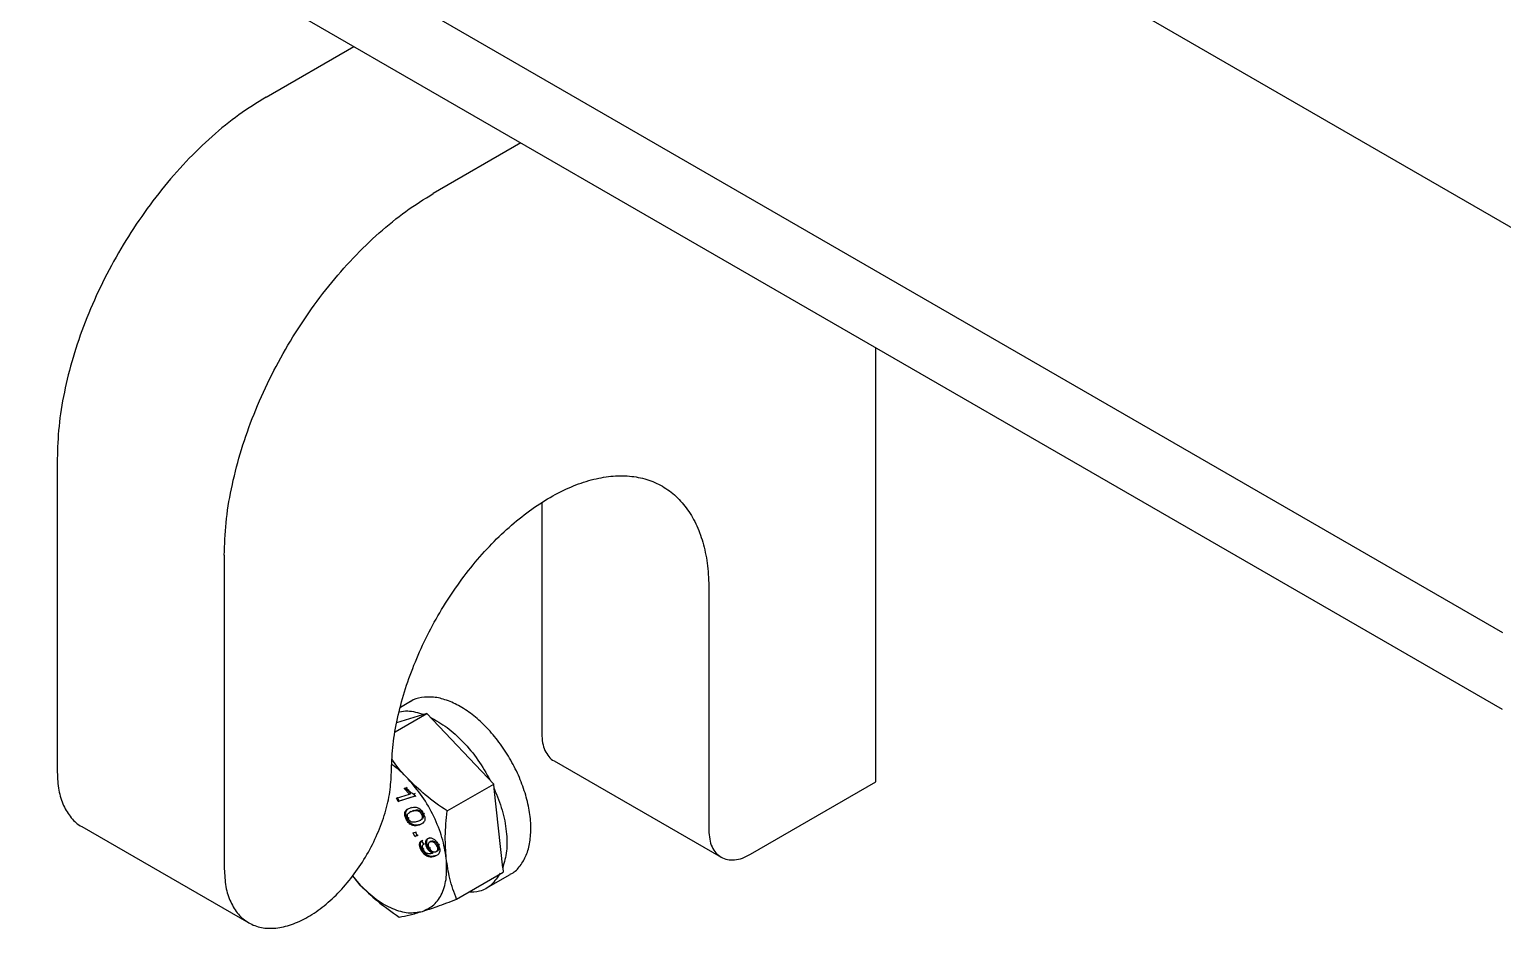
# Model space of a CAD drawing. Header units: millimetres. Extents: x 1293 to 41893, y 1011 to 26911.
# Drawn here: x 5436.3 to 5602.6, y 22815.3 to 22916.8 of the extents above; entities that cross this region are included whole.
import ezdxf

# ---------------------------------------------------------------- set-up
doc = ezdxf.new("R2010")
doc.units = ezdxf.units.MM
doc.header["$LTSCALE"] = 50
doc.layers.add('MAQUINAS', color=11, linetype='Continuous')

msp = doc.modelspace()

# ---------------------------------------------------------------- linework, layer by layer
at = {"layer": 'MAQUINAS', "linetype": 'Continuous', "lineweight": 25}
for p, q in [((5647.3607675, 22869.1640061), (5362.1610324, 23033.8063087)), ((5322.0916481, 23010.6747455), (5602.577338, 22848.7538033)), ((5602.577338, 22840.0440347), (5322.0916481, 23001.9649769)), ((5463.0415998, 22909.1665881), (5472.9410948, 22914.8814449)), ((5491.7972756, 22903.9960034), (5481.8977807, 22898.2811467)), ((5531.8666599, 22831.8644719), (5531.8666599, 22880.8644403)), ((5439.4713738, 22868.3417592), (5439.4713738, 22832.958324)), ((5494.1542982, 22863.3695634), (5494.1542982, 22837.3080773)), ((5458.3275546, 22857.4563177), (5458.3275546, 22822.0728825)), ((5513.010479, 22853.6406629), (5513.010479, 22826.4226358)), ((5479.3340341, 22840.9284433), (5478.1982919, 22840.2727933)), ((5477.616355, 22837.5299356), (5481.1779299, 22839.585989)), ((5481.1779299, 22839.585989), (5477.7722188, 22838.5247636)), ((5481.1779299, 22839.585989), (5488.7261435, 22831.6336519)), ((5495.535281, 22834.2557786), (5514.3914618, 22823.3703371)), ((5483.4651493, 22828.5965446), (5488.7261435, 22831.6336519)), ((5488.7826389, 22831.1112875), (5488.7261435, 22831.6336519)), ((5517.7245242, 22823.7003908), (5531.8666599, 22831.8644719)), ((5477.7449219, 22830.0392525), (5479.2401381, 22830.5051644)), ((5477.7449219, 22830.0392525), (5477.8627731, 22830.1072865)), ((5477.9342824, 22829.6458658), (5477.7449219, 22830.0392525)), ((5478.0521335, 22829.7138998), (5477.8627731, 22830.1072865)), ((5479.853079, 22830.2437662), (5477.9342824, 22829.6458658)), ((5477.9342824, 22829.6458658), (5478.0521335, 22829.7138998)), ((5479.8188703, 22830.264418), (5478.0521335, 22829.7138998)), ((5478.6163898, 22831.1251085), (5478.8431707, 22831.1957738)), ((5478.6163898, 22831.1251085), (5478.734241, 22831.1931425)), ((5479.2401381, 22830.5051644), (5478.6163898, 22831.1251085)), ((5479.3579892, 22830.5731984), (5478.734241, 22831.1931425)), ((5478.8431707, 22831.1957738), (5478.9610218, 22831.2638078)), ((5479.2401381, 22830.5051644), (5479.3579892, 22830.5731984)), ((5479.8490294, 22830.5650428), (5479.7311783, 22830.4970088)), ((5479.7311783, 22830.4970088), (5479.853079, 22830.2437662)), ((5479.853079, 22830.2437662), (5479.9709302, 22830.3118002)), ((5489.7477662, 22822.1875864), (5488.7826389, 22831.1112875)), ((5478.7114672, 22828.4142306), (5478.8293183, 22828.4822646)), ((5479.3761098, 22828.516687), (5479.2582587, 22828.448653)), ((5479.354013, 22828.9572771), (5479.4718641, 22829.0253111)), ((5479.3879995, 22828.4951089), (5479.6619933, 22828.6321639)), ((5479.6619933, 22828.6321639), (5479.5441422, 22828.5641299)), ((5480.2484929, 22828.5793237), (5480.3663441, 22828.6473577)), ((5480.6942615, 22828.280181), (5480.5764104, 22828.212147)), ((5480.7998811, 22828.2768328), (5480.9177323, 22828.3448668)), ((5442.2333393, 22826.8537266), (5461.0895202, 22815.9682851)), ((5478.9743356, 22827.7393011), (5478.8564845, 22827.6712671)), ((5479.1957352, 22827.8082896), (5479.0778841, 22827.7402556)), ((5480.3987577, 22827.5003523), (5480.5166089, 22827.5683863)), ((5479.6385261, 22826.1053858), (5479.8845257, 22826.1820397)), ((5479.6385261, 22826.1053858), (5479.7563772, 22826.1734198)), ((5479.8278865, 22825.7119991), (5479.6385261, 22826.1053858)), ((5480.0738861, 22825.788653), (5479.8278865, 22825.7119991)), ((5479.8278865, 22825.7119991), (5479.9457377, 22825.7800331)), ((5479.8845257, 22826.1820397), (5480.0023768, 22826.2500737)), ((5479.8845257, 22826.1820397), (5480.0738861, 22825.788653)), ((5480.0607799, 22825.8158805), (5479.9457377, 22825.7800331)), ((5480.1917372, 22825.856687), (5480.0738861, 22825.788653)), ((5480.5982624, 22825.2282228), (5480.7161135, 22825.2962568)), ((5480.5982624, 22825.2282228), (5480.8122228, 22824.8425015)), ((5480.8122228, 22824.8425015), (5480.9300739, 22824.9105355)), ((5481.3938156, 22825.5213577), (5481.5116667, 22825.5893917)), ((5481.4309725, 22825.025876), (5481.4262554, 22825.0231529)), ((5481.6879584, 22825.1919328), (5481.5701073, 22825.1238988)), ((5482.4834136, 22824.7793794), (5482.6012647, 22824.8474134)), ((5480.5142758, 22824.2272897), (5480.6321269, 22824.2953237)), ((5480.7454393, 22824.2759942), (5480.8632904, 22824.3440282)), ((5481.1953818, 22824.4579019), (5481.3132329, 22824.5259359)), ((5481.4744772, 22824.4070304), (5481.5923283, 22824.4750644)), ((5481.7381737, 22823.8169729), (5481.8560248, 22823.8850069)), ((5481.7381737, 22823.8169729), (5481.7841797, 22823.833429)), ((5481.7841797, 22823.833429), (5481.9020309, 22823.9014631)), ((5481.8560248, 22823.8850069), (5481.9020309, 22823.9014631)), ((5482.2744896, 22824.0175218), (5482.1566385, 22823.9494878)), ((5482.4088609, 22824.7181876), (5482.2910098, 22824.6501536)), ((5482.3109042, 22824.0463387), (5482.4287553, 22824.1143728)), ((5484.5432674, 22818.6281147), (5489.8042616, 22821.665222)), ((5487.883924, 22819.8687358), (5490.589786, 22821.4307966)), ((5489.7477662, 22822.1875864), (5489.8042616, 22821.665222)), ((5472.8045757, 22821.2612247), (5473.667503, 22820.2235973)), ((5473.667503, 22820.2235973), (5472.8184567, 22821.2778058))]:
    msp.add_line(p, q, dxfattribs=at)
for points in [[(5463.0415998, 22909.1665881), (5462.0131564, 22908.5279394), (5459.9562695, 22907.250642), (5456.9237302, 22904.7769844), (5453.9958685, 22901.9461619), (5451.2227847, 22898.7642174), (5448.6519134, 22895.2969467), (5446.3272936, 22891.6006614), (5444.288511, 22887.7393121), (5442.571156, 22883.7791568), (5441.201977, 22879.7864918), (5440.2142386, 22875.835296), (5439.5881274, 22871.9719853), (5439.5102917, 22869.5518346), (5439.4713738, 22868.3417592)], [(5458.3275546, 22857.4563177), (5458.3664725, 22858.6663931), (5458.4443083, 22861.0865438), (5459.0704194, 22864.9498545), (5460.0581578, 22868.9010503), (5461.4273368, 22872.8937153), (5463.1446918, 22876.8538706), (5465.1834745, 22880.7152199), (5467.5080943, 22884.4115053), (5470.0789656, 22887.8787759), (5472.8520494, 22891.0607204), (5475.779911, 22893.8915429), (5478.8124503, 22896.3652006), (5480.8693372, 22897.642498), (5481.8977807, 22898.2811467)], [(5477.1837355, 22832.958324), (5477.213313, 22833.8779813), (5477.2724682, 22835.7172958), (5477.7483127, 22838.6534121), (5478.4989939, 22841.6563204), (5479.5395699, 22844.6907478), (5480.8447597, 22847.7004583), (5482.3942345, 22850.6351116), (5484.1609456, 22853.4441848), (5486.1148078, 22856.0796972), (5488.2223515, 22858.496532), (5490.4475263, 22860.6533425), (5492.7522562, 22862.5132235), (5495.0971073, 22864.0443524), (5497.4419583, 22865.220531), (5499.7466882, 22866.0216344), (5501.971863, 22866.4339561), (5504.0794067, 22866.4504394), (5506.0332689, 22866.0708083), (5507.79998, 22865.3015362), (5509.3494548, 22864.1558685), (5510.6546446, 22862.6530981), (5511.6952206, 22860.8200942), (5512.4459018, 22858.683904), (5512.9217463, 22856.297186), (5512.9809015, 22854.5261706), (5513.010479, 22853.6406629)], [(5481.5734705, 22839.1692717), (5482.2080602, 22838.815562), (5483.4772395, 22838.1081427), (5485.3160747, 22836.4189526), (5487.0034572, 22834.3931349), (5487.888221, 22832.8312912), (5488.3306029, 22832.0503693)], [(5458.3275546, 22822.0728825), (5458.3626433, 22821.3805784), (5458.4328205, 22819.9959701), (5458.9934397, 22818.2640775), (5459.8647724, 22816.8726987), (5461.046317, 22815.8943446), (5462.4838298, 22815.3615107), (5464.1244357, 22815.2960407), (5465.9044536, 22815.7000845), (5467.755645, 22816.5582114), (5469.6068365, 22817.8374247), (5471.3868544, 22819.4885457), (5473.0274603, 22821.4482191), (5474.4649731, 22823.6407698), (5475.6465177, 22825.9833064), (5476.5178504, 22828.3807044), (5477.0784696, 22830.7598742), (5477.1486468, 22832.2255074), (5477.1837355, 22832.958324)], [(5483.372646, 22823.2477365), (5483.2448602, 22824.0211786), (5482.9892885, 22825.5680629), (5482.0231678, 22827.9794235), (5480.7185916, 22830.2853207), (5479.6125173, 22831.5671869), (5479.0594802, 22832.20812)], [(5488.7826389, 22831.1112875), (5489.1094066, 22830.2943401), (5489.762942, 22828.6604451), (5490.2116452, 22826.2486529), (5490.2665949, 22824.003601), (5489.9207091, 22822.7929246), (5489.7477662, 22822.1875864)], [(5513.010479, 22826.4226358), (5513.0280234, 22826.0764827), (5513.063112, 22825.3841764), (5513.3434216, 22824.5182462), (5513.7790879, 22823.8224954), (5514.3698602, 22823.3335477), (5515.0886166, 22823.0662748), (5515.9089196, 22823.0367343), (5516.7989285, 22823.2268343), (5517.4159923, 22823.5425386), (5517.7245242, 22823.7003908)], [(5480.6766574, 22817.2554752), (5481.1374908, 22817.467071), (5482.0591575, 22817.8902626), (5482.966245, 22819.2596006), (5483.4784799, 22821.0449313), (5483.407924, 22822.5134681), (5483.372646, 22823.2477365)], [(5473.667503, 22820.2235973), (5474.2561222, 22819.661751), (5475.4333606, 22818.5380583), (5477.3065688, 22817.4960358), (5479.1233799, 22816.9754693), (5480.1588983, 22817.1621399), (5480.6766574, 22817.2554752)]]:
    msp.add_open_spline(points, degree=3, dxfattribs=at)
for points, knots in [([(5490.5757269, 22821.4573541), (5490.6427837, 22821.4850935), (5491.0995348, 22821.6740381), (5491.7433145, 22822.3787565), (5492.4477946, 22823.5552807), (5492.853833, 22825.0507045), (5492.9696643, 22826.7663051), (5492.7846812, 22828.6493858), (5492.3074831, 22830.6264478), (5491.5554676, 22832.6243712), (5490.5568775, 22834.5682186), (5489.3490391, 22836.3853306), (5487.97709, 22838.0078029), (5486.4925036, 22839.3746939), (5484.950187, 22840.4358722), (5483.4101242, 22841.1479519), (5481.9213228, 22841.4981032), (5480.5715238, 22841.4217215), (5479.6981799, 22841.2116872), (5479.3545711, 22840.9330192), (5479.3391602, 22840.920521)], [0, 0, 0, 0, 0.0106094859, 0.0722654485, 0.1339214111, 0.1955773737, 0.2572333363, 0.3188892989, 0.3805452615, 0.4422012241, 0.5038571867, 0.5655131493, 0.6271691118, 0.6888250744, 0.750481037, 0.8121369996, 0.8737929622, 0.9354489248, 0.9971048874, 1, 1, 1, 1]), ([(5478.0739191, 22839.7779003), (5478.3855096, 22839.8338564), (5479.2283873, 22839.985222), (5480.2162254, 22839.6755415), (5480.8388848, 22839.480342)], [0, 0, 0, 0, 0.3696746008, 1, 1, 1, 1]), ([(5494.1542982, 22837.3080773), (5494.1720471, 22836.9623139), (5494.207545, 22836.2707872), (5494.4847855, 22835.3990102), (5494.9321143, 22834.7254775), (5495.2969839, 22834.3440834), (5495.5352065, 22834.2558622), (5495.5353048, 22834.2558258)], [0, 0, 0, 0, 0.2499742186, 0.4999484371, 0.7499226557, 0.9998968742, 1, 1, 1, 1]), ([(5479.0594802, 22832.20812), (5478.4750114, 22832.8181532), (5477.8762754, 22833.4430776), (5477.2456968, 22833.803745), (5477.2306708, 22833.8123393)], [0, 0, 0, 0, 0.9761710351, 1, 1, 1, 1]), ([(5479.0594802, 22832.20812), (5478.4683761, 22832.8456481), (5477.8054505, 22833.5606384), (5477.3173081, 22834.341838), (5477.2644226, 22834.4264732)], [0, 0, 0, 0, 0.8916598679, 1, 1, 1, 1]), ([(5439.4713738, 22832.958324), (5439.5068716, 22832.2667973), (5439.5778673, 22830.8837439), (5440.1323484, 22829.1401898), (5441.0270059, 22827.7931245), (5441.7567453, 22827.0303362), (5442.2331905, 22826.8538939), (5442.233387, 22826.8538211)], [0, 0, 0, 0, 0.2499742186, 0.4999484371, 0.7499226557, 0.9998968742, 1, 1, 1, 1]), ([(5483.4651493, 22828.5965446), (5482.6169874, 22829.1827138), (5481.0250051, 22830.2829411), (5479.6853882, 22831.5950599), (5479.0594802, 22832.20812)], [0, 0, 0, 0, 0.5327709195, 1, 1, 1, 1]), ([(5478.8431707, 22831.1957738), (5478.9852141, 22831.0431045), (5479.2688098, 22830.7382938), (5479.5772334, 22830.5773443), (5479.7311783, 22830.4970088)], [0, 0, 0, 0, 0.5008657323, 1, 1, 1, 1]), ([(5478.8564845, 22827.6712671), (5478.8006359, 22827.8030954), (5478.716756, 22828.0010903), (5478.6945415, 22828.2201823), (5478.6972625, 22828.3358827), (5478.7067323, 22828.388115), (5478.7114672, 22828.4142306)], [0, 0, 0, 0, 0.4987953461, 0.7491482596, 0.8745764119, 1, 1, 1, 1]), ([(5478.7114672, 22828.4142306), (5478.7430081, 22828.4890483), (5478.8061358, 22828.6387929), (5479.022016, 22828.8303187), (5479.2212199, 22828.9064959), (5479.354013, 22828.9572771)], [0, 0, 0, 0, 0.249753552, 0.499871473, 1, 1, 1, 1]), ([(5478.9743356, 22827.7393011), (5478.918967, 22827.8707992), (5478.8358081, 22828.0682982), (5478.8070478, 22828.3210089), (5478.8218947, 22828.4285116), (5478.8293183, 22828.4822646)], [0, 0, 0, 0, 0.4990363131, 0.7495101716, 1, 1, 1, 1]), ([(5478.8293183, 22828.4822646), (5478.860515, 22828.5577063), (5478.9229539, 22828.7086997), (5479.0343135, 22828.7981885), (5479.0900338, 22828.8429655)], [0, 0, 0, 0, 0.4996355373, 1, 1, 1, 1]), ([(5479.0778841, 22827.7402556), (5479.0517419, 22827.8041312), (5478.9994429, 22827.9319178), (5478.9943279, 22828.1099982), (5479.028153, 22828.258006), (5479.1951324, 22828.4471571), (5479.3890424, 22828.5121473), (5479.5441422, 22828.5641299)], [0, 0, 0, 0, 0.1246963828, 0.2494616582, 0.3744323466, 0.4996371137, 1, 1, 1, 1]), ([(5479.354013, 22828.9572771), (5479.4647918, 22828.9863922), (5479.6860762, 22829.0445507), (5480.0052343, 22829.0288954), (5480.2792518, 22828.913096), (5480.4844355, 22828.754391), (5480.6647907, 22828.5344715), (5480.7548212, 22828.3627691), (5480.7998811, 22828.2768328)], [0, 0, 0, 0, 0.2504817087, 0.5003455958, 0.6317049057, 0.7502211388, 0.8749866995, 1, 1, 1, 1]), ([(5479.5441422, 22828.5641299), (5479.6521451, 22828.5925887), (5479.8141401, 22828.6352744), (5480.0515024, 22828.6459413), (5480.1828871, 22828.6015101), (5480.2484929, 22828.5793237)], [0, 0, 0, 0, 0.5003723119, 0.7505151407, 1, 1, 1, 1]), ([(5479.6619933, 22828.6321639), (5479.7699962, 22828.6606227), (5479.9319912, 22828.7033084), (5480.1693535, 22828.7139753), (5480.3007382, 22828.6695441), (5480.3663441, 22828.6473577)], [0, 0, 0, 0, 0.5003723119, 0.7505151407, 1, 1, 1, 1]), ([(5480.5764104, 22828.212147), (5480.6029336, 22828.1482029), (5480.6559788, 22828.0203177), (5480.6639494, 22827.8399331), (5480.6274723, 22827.6937068), (5480.4632103, 22827.5005258), (5480.2682052, 22827.4357684), (5480.1122234, 22827.3839699)], [0, 0, 0, 0, 0.1247447425, 0.2494837578, 0.3744708184, 0.4996480989, 1, 1, 1, 1]), ([(5480.2484929, 22828.5793237), (5480.2799569, 22828.5598454), (5480.3428646, 22828.5209014), (5480.4333845, 22828.4348411), (5480.5147333, 22828.3303923), (5480.5558489, 22828.2515668), (5480.5764104, 22828.212147)], [0, 0, 0, 0, 0.25015845617, 0.50015557244, 0.75003243026, 1, 1, 1, 1]), ([(5480.7998811, 22828.2768328), (5480.8382118, 22828.1888413), (5480.9148417, 22828.0129305), (5480.9670332, 22827.7487428), (5480.9502652, 22827.517789), (5480.7752348, 22827.1846541), (5480.511538, 22827.0766505), (5480.3008151, 22826.9903437)], [0, 0, 0, 0, 0.125373348, 0.2506437386, 0.375697515, 0.5011131747, 1, 1, 1, 1]), ([(5480.3663441, 22828.6473577), (5480.3977904, 22828.6278735), (5480.4606629, 22828.5889177), (5480.5514467, 22828.502946), (5480.6184226, 22828.4155981), (5480.6645571, 22828.3395791), (5480.6843598, 22828.2999808), (5480.6942615, 22828.280181)], [0, 0, 0, 0, 0.2500549443, 0.4999486155, 0.749722078, 0.8748570557, 1, 1, 1, 1]), ([(5480.6942615, 22828.280181), (5480.7207696, 22828.216262), (5480.7737844, 22828.088427), (5480.7819824, 22827.9076658), (5480.7446394, 22827.7628741), (5480.653879, 22827.6455716), (5480.5600648, 22827.6108194), (5480.5045356, 22827.5902493)], [0, 0, 0, 0, 0.18312290889, 0.36623741034, 0.54971603762, 0.73347390402, 1, 1, 1, 1]), ([(5483.372646, 22823.2477365), (5483.3157335, 22824.0532015), (5483.1939249, 22825.7771202), (5483.3708752, 22827.6165499), (5483.4651493, 22828.5965446)], [0, 0, 0, 0, 0.4672290805, 1, 1, 1, 1]), ([(5480.3008151, 22826.9903437), (5480.1901758, 22826.9611471), (5479.9691641, 22826.9028243), (5479.6528201, 22826.9194178), (5479.3797384, 22827.0331555), (5479.1739688, 22827.1898455), (5478.9912339, 22827.4137488), (5478.9014293, 22827.5853734), (5478.8564845, 22827.6712671)], [0, 0, 0, 0, 0.2504758129, 0.5003473544, 0.6257683408, 0.7501761831, 0.8749696966, 1, 1, 1, 1]), ([(5480.4186662, 22827.0583777), (5480.3080267, 22827.0291711), (5480.0870146, 22826.9708284), (5479.7704554, 22826.9875578), (5479.497336, 22827.1011556), (5479.2916244, 22827.25817), (5479.1090834, 22827.481772), (5479.0192799, 22827.6534038), (5478.9743356, 22827.7393011)], [0, 0, 0, 0, 0.25047150777, 0.5003387545, 0.62618806136, 0.75018047702, 0.87497184564, 1, 1, 1, 1]), ([(5480.1122234, 22827.3839699), (5479.9540831, 22827.3381657), (5479.7563758, 22827.2809013), (5479.4745651, 22827.3314519), (5479.3256247, 22827.4212752), (5479.1807539, 22827.5566698), (5479.1121641, 22827.6790779), (5479.0778841, 22827.7402556)], [0, 0, 0, 0, 0.5004095025, 0.6256126137, 0.7505796735, 0.875343692, 1, 1, 1, 1]), ([(5480.5142758, 22824.2272897), (5480.4676189, 22824.3361695), (5480.3974601, 22824.4998941), (5480.3616213, 22824.7128869), (5480.3613771, 22824.9078487), (5480.4287678, 22825.1080487), (5480.5417048, 22825.1881226), (5480.5982624, 22825.2282228)], [0, 0, 0, 0, 0.2498594906, 0.3757183909, 0.500481002, 0.7498462328, 1, 1, 1, 1]), ([(5480.6321269, 22824.2953237), (5480.5854723, 22824.4042026), (5480.5152725, 22824.5680296), (5480.4794539, 22824.7810261), (5480.4792594, 22824.9759544), (5480.5466171, 22825.1760841), (5480.6595553, 22825.2561571), (5480.7161135, 22825.2962568)], [0, 0, 0, 0, 0.2498591948, 0.3759561592, 0.5004815934, 0.749846529, 1, 1, 1, 1]), ([(5480.8122228, 22824.8425015), (5480.7775012, 22824.8148902), (5480.714794, 22824.7650241), (5480.6679746, 22824.6592574), (5480.662116, 22824.5556058), (5480.6756406, 22824.4643518), (5480.7028853, 22824.3694095), (5480.7312552, 22824.3071313), (5480.7454393, 22824.2759942)], [0, 0, 0, 0, 0.2764767993, 0.4993179598, 0.6237184282, 0.7494961879, 0.8747561628, 1, 1, 1, 1]), ([(5481.1953818, 22824.4579019), (5481.1679051, 22824.5200298), (5481.1129701, 22824.6442436), (5481.0669464, 22824.8311684), (5481.0519119, 22825.0076324), (5481.068852, 22825.1652723), (5481.1142835, 22825.3000485), (5481.2103456, 22825.4411195), (5481.3205751, 22825.4893269), (5481.3938156, 22825.5213577)], [0, 0, 0, 0, 0.1250740585, 0.2500636243, 0.3732612247, 0.5001992382, 0.6242961009, 0.7503685137, 1, 1, 1, 1]), ([(5481.3132329, 22824.5259359), (5481.2989722, 22824.5568162), (5481.2704496, 22824.6185791), (5481.224058, 22824.7437879), (5481.1844384, 22824.8992597), (5481.1699216, 22825.0756787), (5481.1864383, 22825.2338917), (5481.2331971, 22825.3666036), (5481.2922373, 22825.4660537), (5481.3505885, 22825.4951302), (5481.373129, 22825.5063622)], [0, 0, 0, 0, 0.0754695938, 0.1509450716, 0.3015784561, 0.4503125771, 0.603033998, 0.7528546861, 0.9045299868, 1, 1, 1, 1]), ([(5481.4744772, 22824.4070304), (5481.4394442, 22824.4890492), (5481.3869552, 22824.611936), (5481.363818, 22824.7709094), (5481.368126, 22824.8784919), (5481.3929966, 22824.9709613), (5481.4508419, 22825.0694592), (5481.5225062, 22825.1021709), (5481.5701073, 22825.1238988)], [0, 0, 0, 0, 0.2495205461, 0.3738507838, 0.4998887841, 0.6240955932, 0.7503154422, 1, 1, 1, 1]), ([(5481.3938156, 22825.5213577), (5481.4795152, 22825.5378085), (5481.6086307, 22825.5625934), (5481.8094218, 22825.5016602), (5481.9642183, 22825.4173414), (5482.1151567, 22825.298275), (5482.3070646, 22825.0984812), (5482.4127603, 22824.9072259), (5482.4834136, 22824.7793794)], [0, 0, 0, 0, 0.2498688585, 0.3764535287, 0.5003476657, 0.6272386366, 0.7508240847, 1, 1, 1, 1]), ([(5481.5701073, 22825.1238988), (5481.626499, 22825.1349117), (5481.7391339, 22825.1569084), (5481.9125951, 22825.0873463), (5482.046175, 22824.9889022), (5482.1741274, 22824.8594388), (5482.2439869, 22824.734351), (5482.2910098, 22824.6501536)], [0, 0, 0, 0, 0.2502503989, 0.4998417518, 0.6295762976, 0.7506653539, 1, 1, 1, 1]), ([(5481.6879584, 22825.1919328), (5481.74435, 22825.2029461), (5481.8569847, 22825.2249438), (5482.0303682, 22825.1554079), (5482.1639483, 22825.057008), (5482.2919226, 22824.9275673), (5482.3618374, 22824.8023839), (5482.4088609, 22824.7181876)], [0, 0, 0, 0, 0.250250228, 0.4998414106, 0.6292883971, 0.7506655241, 1, 1, 1, 1]), ([(5482.4834136, 22824.7793794), (5482.5204786, 22824.6935283), (5482.5945975, 22824.5218519), (5482.6437097, 22824.2657811), (5482.6445948, 22824.0324899), (5482.5712847, 22823.7755869), (5482.3681761, 22823.5757549), (5482.1608696, 22823.5026696), (5482.0569494, 22823.4660328)], [0, 0, 0, 0, 0.1250635897, 0.25008955759, 0.37511000523, 0.50016939956, 0.74944095238, 1, 1, 1, 1]), ([(5482.0569494, 22823.4660328), (5481.9393157, 22823.4348636), (5481.704448, 22823.3726309), (5481.3621203, 22823.400982), (5481.0691967, 22823.5429075), (5480.8534658, 22823.7202259), (5480.6591359, 22823.9536043), (5480.562576, 22824.1360357), (5480.5142758, 22824.2272897)], [0, 0, 0, 0, 0.2504849429, 0.5001185141, 0.6278991852, 0.7500923696, 0.8749936752, 1, 1, 1, 1]), ([(5482.1748005, 22823.5340668), (5482.0571666, 22823.5028979), (5481.8222985, 22823.4406659), (5481.4798967, 22823.4690195), (5481.1869599, 22823.6109974), (5480.9712443, 22823.788348), (5480.7769868, 22824.0216384), (5480.6804271, 22824.2040697), (5480.6321269, 22824.2953237)], [0, 0, 0, 0, 0.25048492591, 0.50011848011, 0.62803988226, 0.75009238661, 0.87499368372, 1, 1, 1, 1]), ([(5480.7454393, 22824.2759942), (5480.7767005, 22824.217735), (5480.839197, 22824.1012652), (5480.9670489, 22823.9551242), (5481.1073359, 22823.8490767), (5481.3825216, 22823.7613212), (5481.5801675, 22823.7922484), (5481.7381737, 22823.8169729)], [0, 0, 0, 0, 0.1252073258, 0.2503100191, 0.3753386279, 0.5006201474, 1, 1, 1, 1]), ([(5481.7841797, 22823.833429), (5481.7286723, 22823.8629733), (5481.6173088, 22823.9222475), (5481.4558828, 22824.0710891), (5481.3066639, 22824.2489578), (5481.2324205, 22824.3883578), (5481.1953818, 22824.4579019)], [0, 0, 0, 0, 0.2489431768, 0.4994502947, 0.7502849385, 1, 1, 1, 1]), ([(5481.9020309, 22823.9014631), (5481.8463883, 22823.9310882), (5481.7344567, 22823.9906826), (5481.5728596, 22824.1400968), (5481.4239193, 22824.31798), (5481.3500906, 22824.4566882), (5481.3132329, 22824.5259359)], [0, 0, 0, 0, 0.2495404591, 0.5019797072, 0.7513717736, 1, 1, 1, 1]), ([(5482.1566385, 22823.9494878), (5482.1030746, 22823.9386505), (5482.0220308, 22823.9222532), (5481.8969857, 22823.954916), (5481.7996047, 22824.0057679), (5481.7049715, 22824.0797976), (5481.5847041, 22824.2063085), (5481.5186556, 22824.3265821), (5481.4744772, 22824.4070304)], [0, 0, 0, 0, 0.2499764907, 0.3782221672, 0.5003423322, 0.6274524307, 0.7508110927, 1, 1, 1, 1]), ([(5482.2910098, 22824.6501536), (5482.3256424, 22824.566354), (5482.3773983, 22824.4411213), (5482.3913171, 22824.2830265), (5482.379016, 22824.1790429), (5482.3465691, 22824.091239), (5482.2797041, 22824.0010463), (5482.2057644, 22823.9700692), (5482.1566385, 22823.9494878)], [0, 0, 0, 0, 0.2490168506, 0.3721383925, 0.4993654558, 0.6235619335, 0.7498926933, 1, 1, 1, 1]), ([(5482.4088609, 22824.7181876), (5482.4434955, 22824.6343871), (5482.4952137, 22824.5092521), (5482.509162, 22824.3511561), (5482.4969052, 22824.2472358), (5482.4644583, 22824.1593447), (5482.397621, 22824.0691078), (5482.3236155, 22824.0381031), (5482.2744896, 22824.0175218)], [0, 0, 0, 0, 0.249017166, 0.3718446562, 0.4993648037, 0.6232259432, 0.7498923764, 1, 1, 1, 1]), ([(5484.5432674, 22818.6281147), (5484.2605517, 22819.3904779), (5483.7299002, 22820.8214178), (5483.4864112, 22822.4750919), (5483.372646, 22823.2477365)], [0, 0, 0, 0, 0.5327709195, 1, 1, 1, 1]), ([(5489.4652165, 22821.559575), (5489.1559981, 22821.1005212), (5488.5375614, 22820.1824135), (5487.2771935, 22819.4594696), (5486.2959071, 22819.4144499), (5485.8716728, 22819.3949868)], [0, 0, 0, 0, 0.36211278763, 0.72422557526, 1, 1, 1, 1]), ([(5473.667503, 22820.2235973), (5474.293411, 22819.6105373), (5475.6330279, 22818.2984185), (5477.2250102, 22817.1981911), (5478.0731721, 22816.6120219)], [0, 0, 0, 0, 0.4672290805, 1, 1, 1, 1]), ([(5480.6766574, 22817.2554752), (5481.2172266, 22817.4314699), (5482.3741947, 22817.8081476), (5483.7893264, 22818.343105), (5484.5432674, 22818.6281147)], [0, 0, 0, 0, 0.4672290805, 1, 1, 1, 1]), ([(5478.0731721, 22816.6120219), (5478.4501234, 22816.6794002), (5479.1576533, 22816.8058677), (5480.1929409, 22817.1123008), (5480.6766574, 22817.2554752)], [0, 0, 0, 0, 0.5327709195, 1, 1, 1, 1])]:
    msp.add_open_spline(points, degree=3, knots=knots, dxfattribs=at)

doc.saveas('drawing.dxf')
